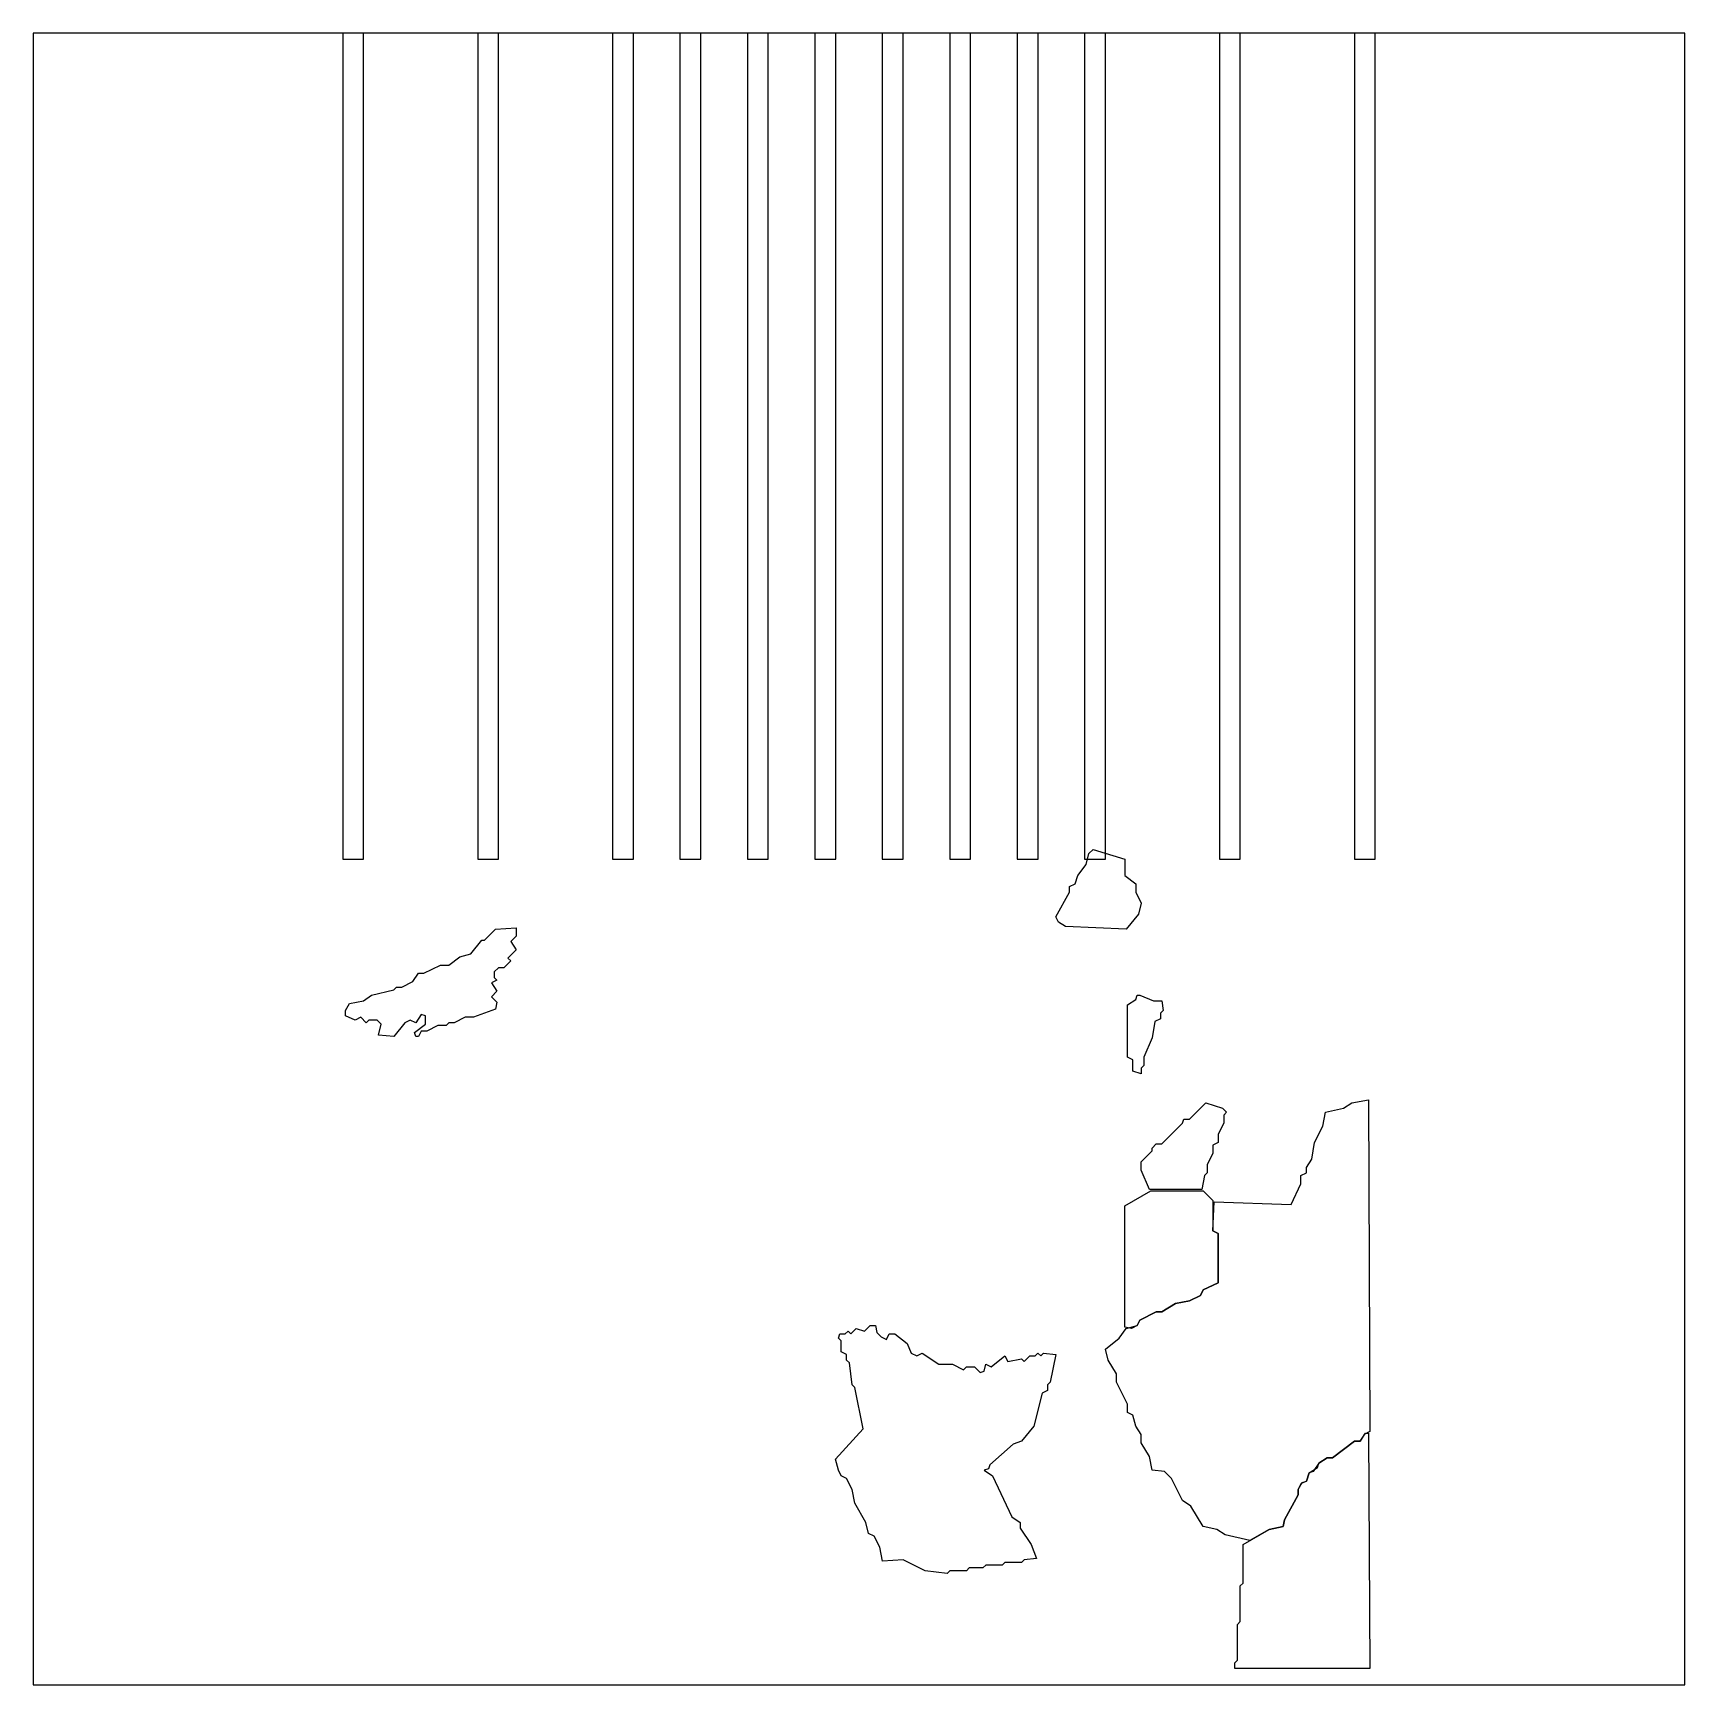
# Model space of a CAD drawing. Header units: millimetres. Extents: x 0 to 283, y 0 to 283.
import ezdxf

# ---------------------------------------------------------------- set-up
doc = ezdxf.new("R2010")
doc.units = ezdxf.units.MM
for name, color, linetype in [('CUT_OUTLINE', 5, 'Continuous'), ('CUT_SLOT', 1, 'Continuous'), ('ENG_D', 3, 'Continuous'), ('ENG_K', 2, 'Continuous'), ('ENG_L', 4, 'Continuous')]:
    doc.layers.add(name, color=color, linetype=linetype)

msp = doc.modelspace()

# ---------------------------------------------------------------- linework, layer by layer
at = {"layer": 'CUT_OUTLINE'}
msp.add_lwpolyline([(0, 0), (282.84, 0), (282.84, 282.84), (0, 282.84), (0, 0)], close=True, dxfattribs=at)
at = {"layer": 'CUT_SLOT'}
for points in [[(53.04, 141.42), (56.6, 141.42), (56.6, 282.84), (53.04, 282.84), (53.04, 141.42)], [(76.13, 141.42), (79.69, 141.42), (79.69, 282.84), (76.13, 282.84), (76.13, 141.42)], [(99.22, 141.42), (102.79, 141.42), (102.79, 282.84), (99.22, 282.84), (99.22, 141.42)], [(110.77, 141.42), (114.34, 141.42), (114.34, 282.84), (110.77, 282.84), (110.77, 141.42)], [(122.32, 141.42), (125.88, 141.42), (125.88, 282.84), (122.32, 282.84), (122.32, 141.42)], [(133.87, 141.42), (137.43, 141.42), (137.43, 282.84), (133.87, 282.84), (133.87, 141.42)], [(145.41, 141.42), (148.98, 141.42), (148.98, 282.84), (145.41, 282.84), (145.41, 141.42)], [(156.96, 141.42), (160.52, 141.42), (160.52, 282.84), (156.96, 282.84), (156.96, 141.42)], [(168.51, 141.42), (172.07, 141.42), (172.07, 282.84), (168.51, 282.84), (168.51, 141.42)], [(180.05, 141.42), (183.62, 141.42), (183.62, 282.84), (180.05, 282.84), (180.05, 141.42)], [(203.15, 141.42), (206.71, 141.42), (206.71, 282.84), (203.15, 282.84), (203.15, 141.42)], [(226.24, 141.42), (229.81, 141.42), (229.81, 282.84), (226.24, 282.84), (226.24, 141.42)]]:
    msp.add_lwpolyline(points, close=True, dxfattribs=at)
at = {"layer": 'ENG_D'}
for points in [[(202.7, 26.63), (200.35, 27.11), (198.23, 30.64), (196.81, 31.58), (194.93, 35.36), (193.75, 36.53), (191.63, 36.77), (191.15, 39.13), (189.74, 41.48), (189.74, 42.9), (188.8, 44.31), (188.33, 46.2), (187.38, 46.67), (187.38, 48.08), (185.5, 51.85), (185.5, 53.27), (184.08, 55.63), (183.61, 57.51), (185.97, 59.4), (187.15, 61.05), (189.03, 61.52), (189.5, 62.46), (192.33, 63.88), (193.28, 63.88), (195.63, 65.29), (197.99, 65.76), (199.88, 66.7), (200.35, 67.65), (202.94, 68.83), (202.94, 77.31), (202, 77.78), (202.23, 82.73), (215.43, 82.26), (217.08, 85.8), (217.08, 87.21), (218.02, 87.68), (218.02, 88.62), (218.97, 90.04), (219.44, 92.87), (220.85, 95.7), (221.32, 98.05), (224.39, 98.76), (225.8, 99.7), (228.63, 100.17), (228.87, 43.37), (227.92, 42.9), (227.22, 41.72), (226.27, 41.72), (222.5, 38.89), (221.56, 38.89), (220.15, 37.95), (219.2, 36.53), (218.5, 36.3), (218.02, 34.88), (217.08, 34.41), (216.61, 33.47), (216.61, 32.53), (214.25, 28.28), (214.02, 27.11), (211.66, 26.63), (208.36, 24.75), (204.12, 25.69), (202.7, 26.63)], [(189.74, 88.15), (189.74, 89.57), (191.63, 91.45), (191.63, 91.92), (192.33, 92.63), (193.28, 92.63), (196.81, 96.17), (197.05, 96.87), (197.99, 96.87), (200.82, 99.7), (203.65, 98.76), (204.35, 98.05), (203.88, 97.58), (203.88, 96.17), (202.94, 94.28), (202.94, 92.87), (202, 92.4), (202, 90.98), (201.05, 89.1), (201.05, 87.68), (200.58, 87.21), (200.11, 84.85), (191.15, 84.85), (189.74, 88.15)], [(148.96, 21.45), (145.43, 21.21), (144.96, 23.57), (144.01, 25.46), (143.07, 25.93), (142.6, 27.81), (140.71, 31.11), (140.24, 33.47), (139.3, 35.36), (138.36, 35.83), (137.89, 36.77), (137.41, 38.66), (142.13, 43.84), (140.71, 50.91), (140.24, 51.38), (139.77, 55.15), (139.3, 55.63), (139.3, 56.57), (138.36, 57.04), (138.36, 58.93), (137.89, 59.4), (138.12, 60.1), (139.06, 60.1), (139.54, 60.58), (140.01, 60.1), (140.95, 61.05), (142.36, 60.58), (143.31, 61.52), (144.25, 61.52), (144.49, 60.34), (145.19, 59.63), (146.14, 59.16), (146.61, 60.1), (147.55, 60.1), (149.67, 58.45), (150.38, 56.8), (151.32, 56.33), (152.26, 56.8), (155.09, 54.92), (157.45, 54.92), (159.33, 53.98), (159.81, 54.45), (161.22, 54.45), (162.16, 53.5), (162.87, 53.74), (163.11, 54.92), (164.05, 54.45), (166.41, 56.33), (166.88, 55.39), (169.23, 55.86), (169.71, 55.39), (170.65, 56.33), (171.59, 56.33), (172.06, 56.8), (172.53, 56.33), (173.01, 56.8), (175.13, 56.57), (174.18, 51.85), (173.71, 51.38), (173.71, 50.44), (172.77, 49.97), (171.36, 44.31), (169.23, 41.72), (167.82, 41.25), (163.81, 37.71), (163.58, 37.01), (162.87, 36.77), (164.28, 35.83), (167.58, 28.76), (169, 27.81), (169, 26.87), (170.88, 24.04), (171.83, 21.68), (169.71, 21.45), (169.23, 20.98), (166.41, 20.98), (165.93, 20.51), (163.11, 20.51), (162.63, 20.03), (160.28, 20.03), (159.81, 19.56), (156.98, 19.56), (156.51, 19.09), (152.74, 19.56), (148.96, 21.45)]]:
    msp.add_lwpolyline(points, close=True, dxfattribs=at)
at = {"layer": 'ENG_K'}
for points in [[(59.16, 111.25), (59.63, 113.14), (58.93, 113.84), (57.51, 113.84), (57.04, 113.37), (56.1, 114.32), (55.15, 113.84), (53.5, 114.55), (53.5, 115.49), (54.21, 116.67), (56.57, 117.14), (57.98, 118.09), (61.75, 119.03), (62.23, 119.5), (63.17, 119.5), (65.05, 120.44), (66, 121.86), (66.94, 121.86), (69.77, 123.27), (71.18, 123.27), (73.07, 124.69), (74.95, 125.16), (76.84, 127.51), (77.31, 127.51), (79.2, 129.4), (82.73, 129.64), (82.73, 128.22), (81.79, 127.28), (82.73, 125.87), (81.32, 124.45), (81.79, 123.98), (80.61, 122.8), (79.67, 122.8), (78.96, 122.09), (78.96, 121.15), (79.43, 120.68), (78.49, 120.21), (79.43, 118.79), (78.49, 117.85), (79.43, 116.91), (79.2, 115.73), (75.42, 114.32), (74.01, 114.32), (72.12, 113.37), (71.18, 113.37), (70.71, 112.9), (69.3, 112.9), (67.41, 111.96), (66.47, 111.96), (66, 111.02), (65.53, 111.02), (65.29, 111.72), (67.18, 113.14), (67.18, 114.55), (66.47, 114.79), (65.53, 113.37), (64.58, 113.84), (63.64, 113.37), (61.75, 111.02), (59.16, 111.25)], [(205.77, 2.83), (205.77, 3.77), (206.24, 4.24), (206.24, 10.37), (206.71, 10.84), (206.71, 16.97), (207.18, 17.44), (207.18, 24.04), (211.66, 26.63), (214.02, 27.11), (214.25, 28.28), (216.61, 32.53), (216.61, 33.47), (217.32, 34.65), (218.02, 34.88), (218.5, 36.3), (219.91, 37.24), (220.15, 37.95), (221.56, 38.89), (222.5, 38.89), (226.27, 41.72), (227.22, 41.72), (228.16, 43.13), (228.63, 43.13), (228.87, 2.83), (205.77, 2.83)]]:
    msp.add_lwpolyline(points, close=True, dxfattribs=at)
at = {"layer": 'ENG_L'}
for points in [[(176.78, 129.87), (175.6, 130.58), (175.13, 131.52), (177.48, 135.76), (177.48, 136.71), (178.43, 137.18), (178.9, 138.59), (180.31, 140.48), (180.78, 142.36), (181.49, 143.07), (186.91, 141.42), (186.91, 138.59), (188.8, 137.18), (188.8, 135.76), (189.74, 133.88), (189.27, 131.99), (187.15, 129.4), (176.78, 129.87)], [(188.33, 105.12), (188.33, 107.01), (187.38, 107.48), (187.38, 116.44), (188.8, 117.38), (189.03, 118.09), (189.5, 118.09), (191.86, 117.14), (193.28, 117.14), (193.51, 115.49), (193.04, 115.02), (193.04, 114.08), (192.1, 113.61), (191.63, 110.78), (190.21, 107.48), (190.21, 106.07), (189.74, 105.59), (189.74, 104.65), (188.33, 105.12)], [(186.91, 61.28), (186.91, 82.02), (191.39, 84.62), (200.35, 84.62), (202, 82.97), (202, 77.78), (202.94, 77.31), (202.94, 68.83), (200.35, 67.65), (199.88, 66.7), (197.99, 65.76), (195.63, 65.29), (193.28, 63.88), (192.33, 63.88), (189.5, 62.46), (189.03, 61.52), (188.09, 61.05), (186.91, 61.28)]]:
    msp.add_lwpolyline(points, close=True, dxfattribs=at)

doc.saveas('drawing.dxf')
